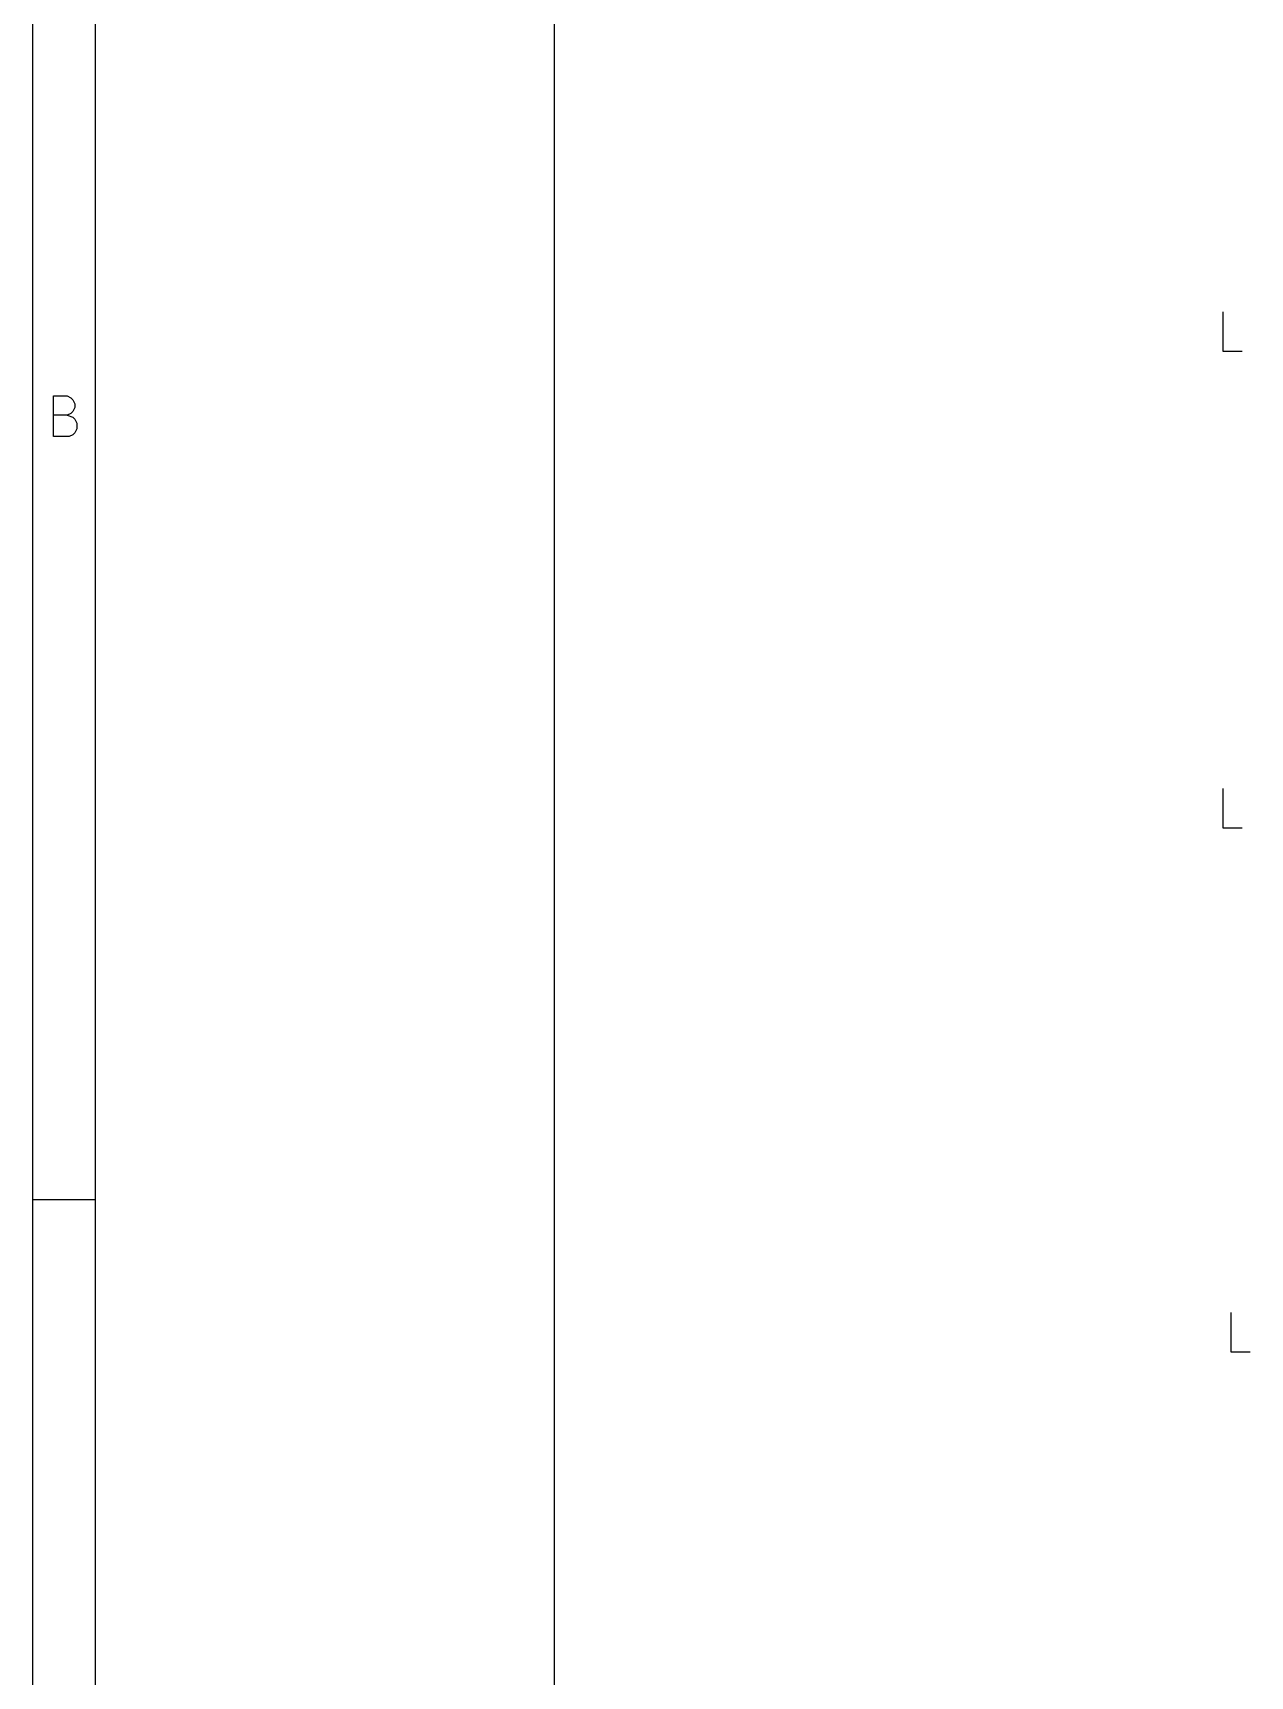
# Model space of a CAD drawing. Extents: x 0.4 to 11.3, y -7.9 to -0.4.
# Drawn here: x 0.394 to 1.926, y -4.931 to -2.861 of the extents above; entities that cross this region are included whole.
import ezdxf

# ---------------------------------------------------------------- set-up
doc = ezdxf.new("R2010")
doc.units = 0
doc.header["$MEASUREMENT"] = 0
for name, color, linetype in [('BLUE3', 171, 'CONTINUOUS'), ('CYAN2', 4, 'CONTINUOUS'), ('RED2', 1, 'CONTINUOUS')]:
    doc.layers.add(name, color=color, linetype=linetype)

msp = doc.modelspace()

# ---------------------------------------------------------------- linework, layer by layer
at = {"layer": 'BLUE3', "linetype": 'CONTINUOUS'}
msp.add_line((1.05, -1.3), (1.05, -4.95), dxfattribs=at)
at = {"layer": 'CYAN2', "linetype": 'CONTINUOUS'}
for p, q in [((1.8921, -3.2628), (1.8921, -3.2128)), ((1.8921, -3.2628), (1.8921, -3.2128)), ((1.916, -3.2628), (1.8921, -3.2628)), ((1.916, -3.2628), (1.8921, -3.2628)), ((1.8921, -3.8628), (1.8921, -3.8128)), ((1.8921, -3.8628), (1.8921, -3.8128)), ((1.916, -3.8628), (1.8921, -3.8628)), ((1.916, -3.8628), (1.8921, -3.8628)), ((1.9021, -4.5228), (1.9021, -4.4728)), ((1.9021, -4.5228), (1.9021, -4.4728)), ((1.926, -4.5228), (1.9021, -4.5228)), ((1.926, -4.5228), (1.9021, -4.5228))]:
    msp.add_line(p, q, dxfattribs=at)
at = {"layer": 'RED2', "linetype": 'CONTINUOUS'}
for p, q in [((0.3937, -7.8743), (0.3937, -0.3937)), ((0.4724, -7.7956), (0.4724, -0.4724)), ((0.4197, -3.3698), (0.4197, -3.3186)), ((0.4197, -3.3186), (0.4367, -3.3186)), ((0.4367, -3.3186), (0.4416, -3.3211)), ((0.4416, -3.3211), (0.444, -3.3235)), ((0.444, -3.3235), (0.4465, -3.3284)), ((0.4465, -3.3284), (0.4465, -3.3333)), ((0.4367, -3.343), (0.4197, -3.343)), ((0.4416, -3.3406), (0.4367, -3.343)), ((0.4367, -3.343), (0.444, -3.3455)), ((0.444, -3.3381), (0.4416, -3.3406)), ((0.4465, -3.3333), (0.444, -3.3381)), ((0.444, -3.3455), (0.4465, -3.3479)), ((0.4465, -3.3479), (0.4489, -3.3528)), ((0.4392, -3.3698), (0.4197, -3.3698)), ((0.444, -3.3674), (0.4392, -3.3698)), ((0.4465, -3.365), (0.444, -3.3674)), ((0.4489, -3.3601), (0.4465, -3.365)), ((0.4489, -3.3528), (0.4489, -3.3601)), ((0.3937, -4.3307), (0.4724, -4.3307))]:
    msp.add_line(p, q, dxfattribs=at)

doc.saveas('drawing.dxf')
